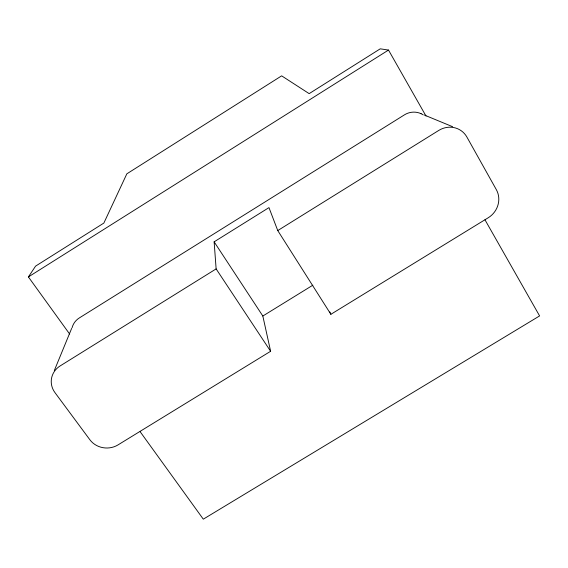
<?xml version="1.0" encoding="UTF-8"?>
<svg xmlns="http://www.w3.org/2000/svg" width="568" height="568" viewBox="0 0 568 568"><rect width="100%" height="100%" fill="white"/><g stroke="black" fill="none" stroke-linecap="round" stroke-linejoin="round"><path stroke-width="0.85" d="M54.329 370.514L71.639 328.439M69.623 334.019L28.4 276.928L35.578 266.122L103.859 223.068L126.834 173.836L281.643 75.849L309.162 93.635L380.226 48.834L388.505 50.062L426.014 116.049M28.4 276.928L388.505 50.062M216.131 268.898L60.18 365.906A20.739 19.191 7.6 0 0 54.954 392.602L89.886 439.767A20.334 18.687 2.5 0 0 118.037 444.893L270.616 351.28L216.131 268.898L214.129 241.833L268.969 207.611L277.752 230.572L330.874 314.303L488.26 217.736A20.966 19.639 -47.2 0 0 496.361 189.698L466.91 137.073A21.364 20.214 -53.4 0 0 438.759 130.427L277.752 230.572M270.616 351.28L262.828 316.028L312.854 285.186M424.417 115.07L452.604 126.699M140.175 431.744L203.301 519.166L539.6 315.914L484.951 219.766M214.129 241.833L262.828 316.028M329.795 311.931L330.874 314.303M72.1 327.764A17.892 16.784 9.5 0 1 72.86 325.464A17.764 16.664 9.5 0 1 79.378 317.902L404.366 114.899A18.233 17.416 -56.5 0 1 411.083 112.35A18.368 17.544 -56.5 0 1 421.087 113.692M421.023 113.678A18.233 17.416 -56.5 0 1 423.252 114.921"/></g></svg>
